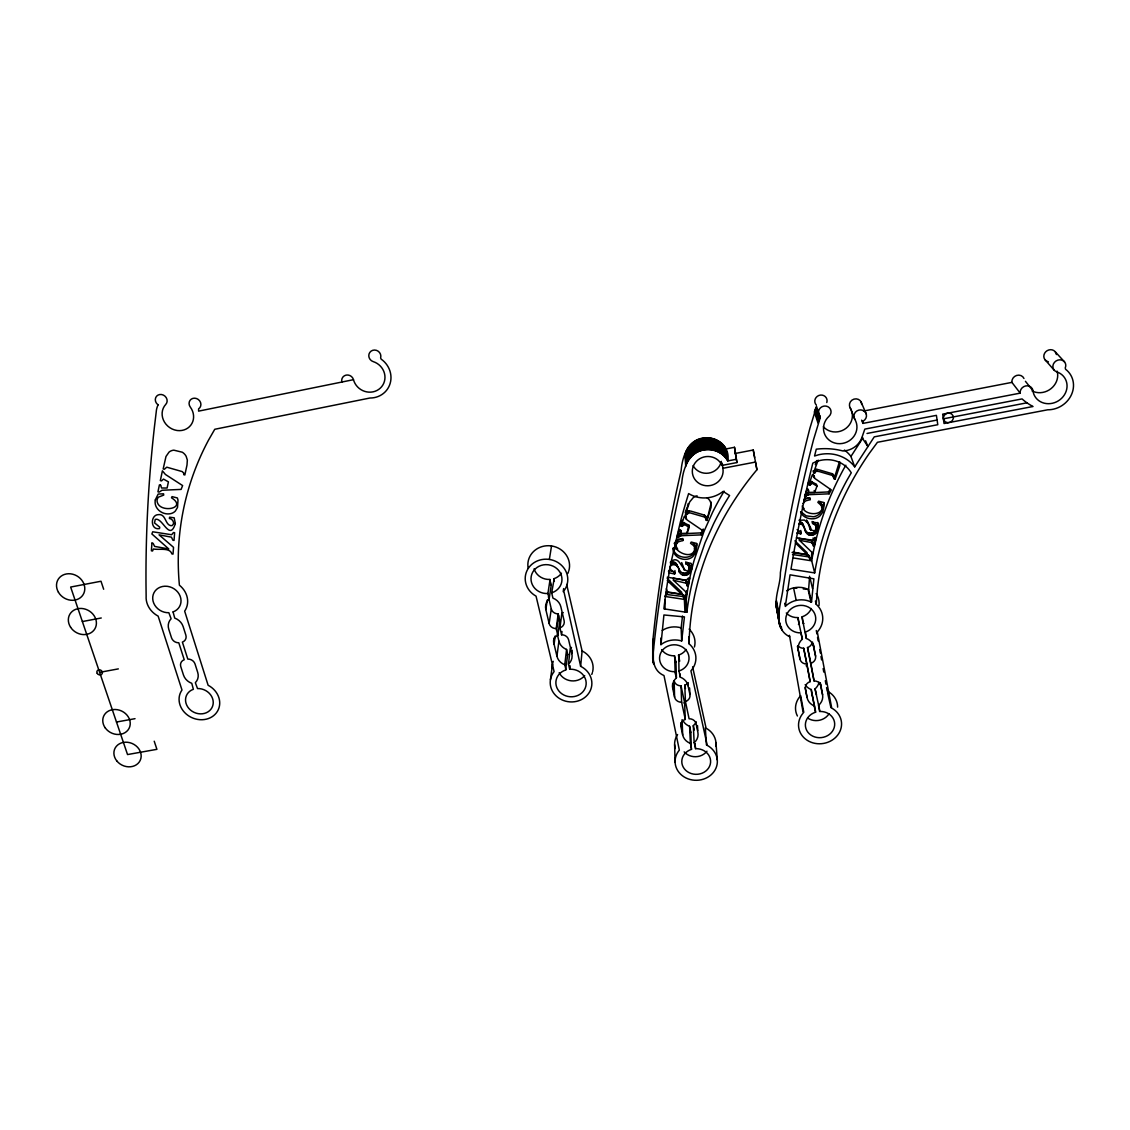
<?xml version="1.0" encoding="UTF-8"?>
<svg xmlns="http://www.w3.org/2000/svg" width="1130" height="1130" viewBox="0 0 1130 1130"><rect width="100%" height="100%" fill="white"/><g stroke="black" fill="none" stroke-linecap="round" stroke-linejoin="round"><path stroke-width="1.5" d="M680.599 531.99L680.783 530.62L679.639 530.281L677.308 537.23L681.673 535.691L701.363 534.886L703.383 531.043L687.026 519.899L685.486 516.608L684.328 516.269L681.051 526.029L682.209 526.368L684.483 524.532L689.229 527.315L687.153 533.473L681.517 533.431L680.514 529.984L680.825 532.922M696.786 543.558L695.43 550.833L692.803 554.434A10.551 9.873 -3.1 0 1 686.927 557.161C681.122 557.923 673.989 554.703 673.198 548.332M802.936 503.542L805.365 500.986L810.139 499.63L810.154 498.344L804.475 498.556M726.011 448.935L734.5 447.296L736.336 459.289L727.762 460.927C730.573 446.632 716.533 435.912 703.566 438.059C687.958 439.627 682.139 457.226 681.164 470.504A1912.031 1333.64 -30.8 0 0 654.256 627.136L652.999 639.213C653.493 651.996 649.552 669.299 663.988 675.556L679.342 750.136A21.145 18.843 -0.4 0 0 684.031 776.875A21.145 18.843 -0.4 0 0 713.892 771.776A21.145 18.843 -0.4 0 0 707.225 745.362L690.924 670.796L691.504 670.132A21.625 19.733 -0.3 0 0 689.088 643.803L688.749 636.953M653.649 664.059L652.73 656.926L654.298 642.49A1967.033 1359.927 -30.7 0 1 681.8 482.934C682.788 469.374 688.792 451.435 704.71 449.853C713.68 448.469 723.426 452.833 727.762 460.927M666.305 588.73L667.491 591.823L681.786 594.422L681.687 592.247L667.223 578.419M667.265 577.232L686.348 580.213L688.523 577.981L689.653 578.164L688.156 585.905L687.026 585.721L685.783 580.495L673.367 578.15L673.423 580.283L686.828 592.798L685.5 599.592L686.263 599.564A308.702 274.83 -17.5 0 1 694.131 560.296L704.061 531.255L712.592 512.3A308.702 274.83 -17.5 0 1 724.146 491.169M686.63 581.159L688.156 585.905M823.756 502.85L822.174 510.294L819.391 513.981A10.777 10.043 -14.6 0 1 813.346 516.777L806.142 515.845L801.015 511.848M778.047 612.841C772.496 600.058 780.66 585.806 780.378 572.712A1981.653 1343.852 -31.6 0 1 809.928 428.185L816.524 406.405L820.253 417.606L813.501 439.824A2040.625 1370.648 -31.4 0 0 783.175 587.134C782.031 601.951 770.773 627.644 789.771 636.812M796.424 537.795L811.51 540.62L813.091 545.804L814.25 545.988L815.987 538.078L814.829 537.894L812.569 540.182L798.981 538.247L799.419 540.267L812.682 553.05L811.156 559.986L809.998 559.802L808.487 555.028L792.074 552.457M670.231 562.316C679.752 553.432 681.009 570.65 687.831 571.102L689.794 567.571L687.238 564.379L687.125 562.288L689.667 565.466L688.693 568.362M711.01 503.599L706.914 520.45L705.784 520.125L705.826 516.806L704.513 515.125L690.896 511.141L687.972 510.746L686.39 512.78L686.503 514.729L685.345 514.39L689.681 501.932L693.312 497.567A9.803 9.238 -5.7 0 1 697.097 495.83M784.672 603.321L785.731 606.019A21.046 19.21 -9.1 0 1 803.868 599.959L804.956 600.101A21.046 19.21 -9.1 0 1 810.168 601.612L811.51 602.036L808.614 589.493L809.617 576.286M811.51 602.036L813.883 578.814L790.054 574.831L785.279 606.471M789.432 635.3L803.218 712.988A21.541 19.196 -7.2 0 0 807.216 740.305A21.541 19.196 -7.2 0 0 837.726 735.051A21.541 19.196 -7.2 0 0 831.722 708.086L817.301 631.91L817.922 631.232A22.049 20.128 -9.1 0 0 816.227 604.324L817.442 588.914A322.431 281.229 -22.3 0 1 869.224 453.469L877.445 442.282L1047.694 409.795A24.125 21.851 -30.8 0 0 1071.551 394.469A24.125 21.851 -30.8 0 0 1065.576 369.27L1065.251 367.956A6.639 6.003 -32.2 0 0 1061.918 360.117A6.639 6.003 -32.2 0 0 1053.4 364.03A6.639 6.003 -32.2 0 0 1056.748 371.869A17.543 15.891 -30.8 0 1 1060.152 399.582A17.543 15.891 -30.8 0 1 1032.933 390.698A6.554 5.961 -30.2 0 0 1025.8 385.909A6.554 5.961 -30.2 0 0 1020.192 393.141L862.967 423.397L861.625 420.148M816.001 529.306L815.535 523.925L812.089 521.523L812.597 523.515C816.298 523.797 817.965 529.236 814.335 530.874L810.606 529.871L806.622 519.955M691.546 564.562C692.238 569.831 686.758 575.495 681.588 572.458C677.605 569.859 676.955 558.022 670.457 563.715M692.817 542.64L694.724 545.013L694.343 548.898M694.922 545.903C695.84 566.695 658.931 544.321 682.76 538.516L682.859 540.536L678.198 541.849L675.457 545.465M580.636 666.319L563.785 591.018A21.329 19.831 9.1 0 0 549.646 559.477L548.544 559.322A21.329 19.831 9.1 0 0 526.184 572.656A21.329 19.831 9.1 0 0 536.044 596.132L554.096 671.601A20.849 18.942 6.4 0 0 559.491 698.524A20.849 18.942 6.4 0 0 588.744 693.312A20.849 18.942 6.4 0 0 581.427 666.728L580.636 666.319L582.105 650.965L566.667 584.45M839.364 461.986L834.59 477.199L835.183 479.064L834.053 478.725L832.429 473.781L818.685 469.727L815.719 469.317L814.052 471.394L814.575 473.23L813.416 472.891L818.191 460.15M660.951 644.637L663.917 614.974L684.441 616.895L681.673 640.95A21.456 19.577 -0.4 0 0 660.951 644.637L660.88 638.069M557.316 634.354L558.912 641.106A12.388 11.371 6.6 0 0 566.568 649.439L567.754 654.496L565.537 670.048A15.17 13.772 6.4 0 0 560.367 692.605A15.17 13.772 6.4 0 0 585.199 688.17A15.17 13.772 6.4 0 0 570.184 669.228L570.085 665.824M569.704 669.257L568.489 664.101A12.642 11.554 7.3 0 0 571.837 653.606L572.204 650.244M568.489 664.101L570.212 648.789A12.388 11.356 7.3 0 0 571.512 647.377M681.673 640.95L681.15 627.87L682.52 616.019M821.567 507.257L821.609 504.347L819.744 501.918M821.609 504.347C826.27 516.749 802.95 516.241 802.272 505.887M565.989 669.906L564.774 664.765L566.568 649.439M571.837 653.606L568.616 639.848A6.78 6.215 7.2 0 0 561.582 634.806L562.005 631.515M561.582 634.806L559.943 627.885L561.864 613.195A6.667 6.159 7.7 0 0 563.249 612.545M564.774 664.765A12.656 11.568 6.7 0 1 556.949 656.276L558.912 641.106M563.22 591.696L563.644 588.561M556.949 656.276L553.686 642.532A6.78 6.215 7.4 0 1 557.839 635.484L559.802 620.667L558.192 613.858A6.667 6.159 7.8 0 1 551.285 608.9L548.446 596.908M550.437 679.752L552.528 664.172M554.096 644.255L555.211 635.95M557.839 635.484L556.2 628.562L558.192 613.858M556.624 630.3L558.587 615.568M553.686 642.532L554.35 637.56M675.415 547.852L675.387 543.431M556.2 628.562A6.808 6.257 7.8 0 1 549.152 623.506L551.285 608.9M559.943 627.885A6.808 6.272 7.7 0 0 564.138 620.78L560.861 606.81A12.769 11.794 8.5 0 0 552.937 598.123L551.68 592.812L554.223 578.588A15.184 14.167 9.1 0 0 561.455 573.192M549.152 623.506L545.832 609.564A12.783 11.809 7.8 0 1 549.166 598.815L551.313 584.634L549.604 579.45A15.184 14.167 9.1 0 1 534.095 568.786M686.108 612.234L663.875 608.83A749.656 622.785 -25.2 0 1 671.347 561.059L680.232 522.54A749.656 622.785 -25.2 0 1 688.622 493.57A29.083 27.6 -7.7 0 0 723.101 491.423L729.585 495.519A314.507 279.138 -17.2 0 0 713.708 523.557L705.021 542.838L694.908 572.331A314.507 279.138 -17.2 0 0 686.87 612.22L686.108 612.234L685.402 597.403L686.715 590.637L686.828 592.798M705.826 516.806L705.614 518.162L706.73 518.472M545.832 609.564L547.301 599.988M549.166 598.815L547.909 593.504L550.084 579.422M688.043 583.744L688.65 579.902M549.364 559.435L551.525 545.96M811.156 559.986L811.863 552.16M834.053 478.725L833.022 475.631L819.236 471.563L816.256 471.154L814.575 473.23M814.25 545.988L813.727 543.94L815.126 537.372M776.494 600.75L779.206 615.596M678.466 532.032L679.187 529.532M687.464 506.155L688.255 503.5M687.238 564.379L685.924 563.898L686.306 562.669L690.924 563.249C695.444 570.65 684.342 580.665 679.285 572.02C679.158 559.039 661.77 565.989 675.048 572.642L674.596 574.026L669.285 572.839L668.466 571.257M706.914 520.45L711.095 507.257L710.841 501.833M674.596 574.026L674.963 570.537M815.337 464.628L816.651 460.56M812.597 523.515L813.021 522.244L817.696 522.837C819.872 527.922 816.609 536.03 810.267 535.182C803.218 534.871 806.142 522.964 798.825 523.953M835.183 479.064L839.816 465.56L839.858 461.986M687.548 529.942L689.102 525.337L683.509 522.611L682.11 524.391L682.209 526.368M796.763 532.979L800.789 533.883L800.789 530.464M800.789 533.883L801.283 532.47L797.116 529.617M861.922 437.522L864.817 429.103L936.403 415.36L937.787 424.711L874.253 436.858L854.732 466.86L854.294 466.238A35.341 32.954 -16.6 0 0 818.403 454.825L814.546 456.012L816.284 449.175A68.139 63.294 -14.9 0 1 842.966 450.969A19.916 18.687 -21.3 0 0 861.922 437.522L867.911 446.534L865.594 440.799M814.702 492.412L816.99 486.112L816.453 484.233L810.846 481.451L809.377 483.273L809.885 485.151L808.727 484.812L812.329 474.826L813.501 475.165L814.97 478.527L831.299 489.911L829.123 493.824L809.08 494.672L804.588 496.268L807.159 489.149L808.317 489.488L808.981 492.369L814.702 492.412L814.179 490.519M687.068 507.469L685.232 512.441L686.39 512.78M681.051 526.029L682.351 520.309M158.2 404.611L157.748 405.585A22.402 20.312 37.3 0 0 156.237 411.857L154.429 426.928A1783.564 1396.059 -31.2 0 0 145.996 583.984L146.137 596.174A21.315 18.843 28.6 0 0 158.143 616.118L181.987 690.02A20.736 18.122 24 0 0 189.473 716.392A20.736 18.122 24 0 0 217.454 711.293A20.736 18.122 24 0 0 208.118 685.26L184.656 611.146A21.315 18.843 28.6 0 0 179.402 585.199A297.628 275.395 14.7 0 1 208.584 440.022L214.756 429.273L369.962 398.014A22.416 21.159 34.3 0 0 390.189 383.296A22.416 21.159 34.3 0 0 381.121 359.114L380.641 357.857A6.159 5.834 36 0 0 376.445 350.342A6.159 5.834 36 0 0 369.002 354.1A6.159 5.834 36 0 0 373.211 361.614A16.286 15.382 34.3 0 1 380.217 388.212A16.286 15.382 34.3 0 1 353.478 379.68A6.116 5.749 34.8 0 0 346.133 375.104A6.116 5.749 34.8 0 0 341.882 382.039M674.2 543.657L674.836 542.287M701.363 534.886L701.207 532.88L703.227 529.052L703.383 531.043M829.123 493.824L828.544 491.931L829.985 489.318M686.503 514.729L689.229 512.625L704.682 517.088L705.996 518.769M845.862 465.221L843.347 469.572A321.4 281.243 -22.6 0 0 811.707 560.833L814.673 572.924L790.972 569.209L793.274 555.649A2032.955 1365.605 -31.4 0 1 810.139 474.077L812.781 463.159A29.112 27.134 -16.6 0 1 851.271 472.806L846.992 480.179A327.573 285.735 -22.3 0 0 814.673 572.924M854.732 466.86L850.932 456.464L862.91 437.917M809.885 485.151L812.258 483.273L816.99 486.112M820.253 417.606L820.112 416.278A6.342 5.975 -21.9 0 1 820.535 407.746A6.342 5.975 -21.9 0 1 829.434 407.817A6.342 5.975 -21.9 0 1 828.982 416.349A16.865 15.834 -21.5 0 0 824.067 432.536A16.865 15.834 -21.5 0 0 836.737 443.469L837.598 443.582A16.865 15.834 -21.5 0 0 853.998 436.208A16.865 15.834 -21.5 0 0 854.732 419.173A6.37 5.961 -23.5 0 1 857.063 410.84A6.37 5.961 -23.5 0 1 865.665 412.69A6.37 5.961 -23.5 0 1 863.32 421.01L862.529 421.363L862.967 423.397M800.337 523.84L799.856 521.862C805.506 523.218 803.176 532.724 809.758 533.176C815.422 533.982 818.713 527.329 817.654 522.47M678.452 537.569L678.367 535.549L680.641 533.812L701.207 532.88M828.544 491.931L807.611 492.906L805.252 494.7L805.747 496.607M666.008 594.422L664.85 596.428L684.37 599.409L683.862 595.256L682.167 594.239L665.966 592.261L666.008 594.422L682.252 596.414L683.961 597.431M676.164 540.408L677.718 539.236L682.831 539.278L682.859 540.536M798.995 520.252L804.518 520.054L807.964 523.331M551.68 592.812L552.146 592.657A15.509 14.422 9.1 0 0 561.878 577.797A15.509 14.422 9.1 0 0 548.784 564.859L547.979 564.746A15.509 14.422 9.1 0 0 531.001 578.504A15.509 14.422 9.1 0 0 547.428 593.533L547.909 593.504M567.754 654.496L567.317 654.637A14.86 13.546 6.4 0 0 566.596 654.892M803.995 623.477A12.91 11.752 -8.5 0 0 803.034 623.068L802.244 616.782A14.704 13.475 -9.4 0 0 811.326 608.505M683.014 720.615A12.557 11.314 -0.8 0 0 689.597 726.265L690.84 732.127L691.32 749.43A14.422 12.84 -0.4 0 0 685.797 770.406A14.422 12.84 -0.4 0 0 709.541 766.352A14.422 12.84 -0.4 0 0 695.769 748.667L694.173 742.721A12.811 11.498 -0.1 0 0 697.874 732.311L696.08 723.779A6.865 6.159 -0.5 0 0 689.088 718.765L685.444 701.561A6.907 6.243 -0.4 0 0 689.907 694.498L688.085 685.811A12.939 11.738 -0.1 0 0 680.274 677.153L678.975 670.994L678.749 655.033A14.422 13.221 -0.5 0 0 686.178 649.439M678.975 670.994L679.3 670.895A14.732 13.461 -0.3 0 0 688.975 657.081A14.732 13.461 -0.3 0 0 676.856 645.004L676.093 644.891A14.732 13.461 -0.3 0 0 659.567 657.66A14.732 13.461 -0.3 0 0 674.78 671.7L676.432 677.831A12.953 11.752 -0.7 0 0 672.745 688.509L674.596 697.182A6.907 6.243 -0.3 0 0 681.63 702.224L685.289 719.429A6.865 6.159 -0.4 0 0 680.853 726.406L682.675 734.924A12.826 11.498 -0.7 0 0 690.374 743.37L691.645 749.331M812.032 695.6L811.255 689.526A12.797 11.526 -8.2 0 1 805.182 684.611M690.84 732.127L690.529 732.212A14.111 12.628 -0.6 0 0 689.837 732.452M811.255 689.526L815.422 712.253A14.69 13.094 -7.2 0 0 809.193 733.695A14.69 13.094 -7.2 0 0 833.46 729.514A14.69 13.094 -7.2 0 0 819.97 711.476L815.041 688.862A12.783 11.512 -7.6 0 0 819.01 682.195M353.478 379.68L198.597 411.136L198.612 408.848A6.13 5.579 37.6 0 0 199.671 400.853A6.13 5.579 37.6 0 0 191.351 399.088A6.13 5.579 37.6 0 0 190.306 407.082A16.3 14.761 37.3 0 1 191.93 423.439A16.3 14.761 37.3 0 1 177.551 430.544L176.732 430.431A16.3 14.761 37.3 0 1 163.356 419.922A16.3 14.761 37.3 0 1 165.771 404.385A6.144 5.551 38.4 0 0 165.022 396.192A6.144 5.551 38.4 0 0 156.675 396.122A6.144 5.551 38.4 0 0 157.437 404.314L158.115 404.794M863.461 411.066L1011.915 382.378A6.413 5.848 -30.7 0 1 1023.964 378.479M734.768 453.568L753.244 450.008L756.931 469.741A313.575 277.938 -17.1 0 0 689.088 643.803M947.321 413.269L942.688 414.159L944.044 423.51L948.677 422.634M948.112 413.114L1022.071 398.918A60.893 55.102 -32.9 0 0 1026.379 402.407L1027.283 403.043A60.893 55.102 -32.9 0 0 1033.018 406.503L949.454 422.479M867.021 433.468L937.095 420.035M943.366 418.834L1026.972 402.817M734.5 447.296L736.958 462.551L721.971 465.419A15.41 14.619 -8 0 0 696.221 461.548A15.41 14.619 -8 0 0 703.552 485.293A15.41 14.619 -8 0 0 722.861 468.3L755.504 462.057L756.931 469.741M82.363 621.557L101.262 617.983M99.624 672.35L118.325 668.889M116.489 722.028L135.021 718.68M814.631 706.066A13.08 11.724 -7.9 0 1 807.046 697.45L805.45 688.749A6.992 6.286 -7.7 0 1 810.154 681.616L806.933 664.045A7.034 6.37 -8.2 0 1 799.927 658.889L798.303 650.033A13.207 11.978 -8.8 0 1 802.371 639.128L797.724 617.602A14.704 13.475 -9.4 0 1 786.296 612.997M676.432 677.831L675.938 661.841L674.327 655.81A14.422 13.221 -0.5 0 1 661.615 649.651M816.467 694.837L815.041 688.862M792.526 554.533L807.936 556.751L809.645 557.782L809.998 559.802M796.791 588.236L793.571 587.897L796.198 600.397M803.232 588.928L806.467 589.267M786.635 590.792A20.665 18.913 -9.4 0 1 801.114 587.445L802.187 587.586A20.665 18.913 -9.4 0 1 807.286 589.083L808.614 589.493M793.415 557.966L811.707 560.833M813.727 543.94L812.569 543.756L812.357 541.298M809.49 557.712L810.648 557.895M685.402 597.403L684.272 597.219L683.862 595.256M794.884 540.846L807.018 552.641L807.512 554.717L793.062 552.076M673.423 580.283L686.743 583.292M799.419 540.267L812.032 542.654L813.162 544.349M669.002 572.444L668.96 570.339L674.525 571.907M797.639 531.269L800.308 531.863M677.223 535.225L678.367 535.549M833.46 476.874L834.59 477.199M812.88 471.055L814.052 471.394M680.966 524.052L682.11 524.391M808.218 482.934L809.377 483.273M692.591 666.799L706.095 728.214A20.707 18.518 -0.6 0 1 715.841 746.436M582.105 650.965L582.882 651.36A20.425 18.631 6.4 0 1 592.657 671.616M808.473 490.477L807.583 489.007L808.289 491.847M813.699 477.199L812.922 474.459L814.433 476.662M807.456 521.34L810.973 528.628M677.689 549.222L675.217 544.618M681.786 594.422L667.265 580.538M803.034 507.582L804.165 508.67M795.336 542.88L807.512 554.717M695.063 547.951L694.442 546.214L690.529 543.248L691.221 542.075L696.532 543.417L696.942 545.592L695.572 552.895L692.93 556.511A10.594 9.902 -3.1 0 1 687.04 559.237C680.373 560.311 672.279 555.452 673.212 547.994M1055.194 351.741L1064.531 361.882M1045.052 359.792L1054.135 370.117M1025.433 381.304L1032.933 390.698M1011.915 382.378L1020.192 393.141M685.472 517.724L685.373 515.76L686.263 519.292M850.932 456.464L850.509 455.87A34.677 32.417 -17.1 0 0 844.421 450.065M800.577 511.89C802.498 517.13 808.685 519.348 813.868 518.741A10.82 10.071 -14.5 0 0 819.942 515.944L822.725 512.243L824.321 504.785L823.968 502.553L818.614 501.183L817.866 502.384L822.16 506.282M860.919 401.574L866.286 414.117M861.724 404.498A6.215 5.848 -24.2 0 0 853.998 399.116A6.215 5.848 -24.2 0 0 850.226 407.93L854.732 419.173M681.687 562.599L683.198 566.398M103.663 589.253L100.994 581.244L70.653 587.049L127.535 754.558L156.915 749.331L154.217 741.209M815.959 407.422L819.674 418.637M815.465 408.467L819.165 419.696M815.013 409.526L818.699 420.784M814.631 410.6L818.304 421.886M814.292 411.701L817.979 423.001M833.375 474.459L834.307 477.34M832.429 473.781L833.022 475.631M711.024 503.754L710.417 501.791A9.944 9.379 -5.8 0 0 706.928 497.666M816.877 469.261L817.428 471.083M815.719 469.317L816.256 471.154M814.857 470.052L815.38 471.888M813.685 476.055L814.222 477.905M821.213 503.5L822.358 507.186M811.736 481.408L812.258 483.273M810.846 481.451L811.368 483.329M810.083 482.072L810.606 483.951M810.139 499.63L809.631 497.723L807.117 498.09L803.91 499.771L804.405 501.692M807.611 492.906L808.12 494.813M815.535 523.925L816.425 527.244M815.069 523.247L815.606 525.238M815.803 526.354L816.34 528.346M806.735 493.217L807.244 495.124M814.377 522.597L814.899 524.588M805.958 493.782L806.453 495.689M813.388 522.018L813.925 523.995M815.62 530.874L816.143 532.88M814.659 531.82L815.182 533.826M813.572 532.541L814.109 534.547M812.385 533.007L812.908 535.027M813.077 537.965L813.6 539.985M810.097 527.865L810.606 529.871M809.574 526.99L810.097 528.981M811.114 533.219L811.623 535.239M809.758 533.176L810.267 535.182M811.51 540.62L812.032 542.654M808.501 532.88L809.009 534.886M805.111 529.815L805.619 531.82M802.95 524.179L803.43 526.156M802.286 523.148L802.78 525.125M801.297 522.3L801.777 524.278M809.137 555.706L809.956 558.7M808.487 555.028L808.995 557.104M809.984 577.826L812.541 588.617M815.45 601.047L816.227 604.324M553.771 578.73L554.392 581.343M808.077 589.436L810.959 601.979M827.57 692.747L830.917 707.677M813.303 644.157L815.592 656.135A7.034 6.37 -8.4 0 1 810.846 663.352L814.052 680.938A6.992 6.286 -7.8 0 1 821.002 686.037L822.584 694.766A13.052 11.71 -7.3 0 1 818.516 705.403L819.617 711.49M812.498 642.024L815.592 656.135M820.295 682.803L821.002 686.037M820.098 683.311L822.584 694.766M801.905 616.881L806.297 638.422A13.193 11.964 -8.2 0 1 813.981 647.264M674.596 697.182L674.144 680.853A6.752 6.144 -0.5 0 0 681.023 685.811L684.611 702.719L685.289 719.429M812.117 642.673A6.893 6.257 -8.6 0 1 807.512 647.547L810.846 663.352M814.052 680.938L807.512 647.547M678.424 655.132L679.709 661.177M687.93 683.029A6.766 6.144 -0.6 0 1 684.766 685.161L685.486 688.537M696.207 721.788A12.543 11.3 -0.3 0 1 693.312 725.615L694.244 730.022M798.077 645.837A6.893 6.257 -8.5 0 0 803.684 648.225L806.933 664.045M803.684 648.225L810.154 681.616M812.343 695.501L815.747 712.168M797.611 646.572L798.303 650.033M797.441 646.318L799.927 658.889M805.111 687.619L807.046 697.45M803.811 712.338L800.662 695.685L800.082 696.334A21.103 18.871 -7.4 0 0 797.399 715.996M736.336 459.289L736.958 462.551M753.244 450.008L754.642 457.537M806.297 638.422L805.478 632.037A15.029 13.715 -9.1 0 0 815.719 617.898A15.029 13.715 -9.1 0 0 803.755 605.567L802.978 605.454A15.029 13.715 -9.1 0 0 785.788 618.534A15.029 13.715 -9.1 0 0 800.859 632.857L802.371 639.128M798.062 617.573L799.192 623.76A12.939 11.766 -9.1 0 0 798.444 624.466M781.226 626.458L781.833 629.834M816.298 630.512L816.919 633.972M817.541 637.433L818.162 640.894M819.716 649.552L820.352 653.013M820.973 656.474L821.595 659.934M823.149 668.593L823.77 672.053M825.324 680.698L825.945 684.159M826.567 687.619L827.188 691.094M776.296 601.767L778.994 616.726M778.655 616.217L779.262 619.579M779.87 622.955L780.774 627.998M776.169 602.798L779.121 620.314M779.714 623.689L780.322 627.051M777.214 610.949L779.926 626.077M776.084 604.875L778.768 619.89M776.126 605.906L779.587 625.074M725.954 448.61L727.593 460.616M725.375 447.664L727.014 459.656M724.74 446.731L726.364 458.709M724.062 445.856L725.672 457.805M723.327 444.994L724.923 456.944M722.564 444.189L724.132 456.11M721.745 443.412L723.299 455.319M720.869 442.692L722.409 454.585M719.98 442L721.491 453.879M722.197 463.102L722.861 468.3M719.033 441.364L720.53 453.229M718.059 440.771L719.528 452.622M717.056 440.234L718.511 452.071M716.025 439.74L717.451 451.576M714.965 439.316L716.364 451.138M713.878 438.934L715.248 450.743M712.776 438.61L714.118 450.418M711.646 438.327L712.974 450.136M710.516 438.115L711.815 449.924M709.358 437.96L710.643 449.754M708.213 437.861L709.456 449.655M707.041 437.833L708.27 449.613M705.883 437.847L707.083 449.641M704.725 437.917L705.897 449.712M703.566 438.059L704.71 449.853M702.422 438.256L703.538 450.051M701.292 438.497L702.38 450.305M700.162 438.807L701.236 450.616M699.06 439.16L700.106 450.983M705.473 515.789L705.643 517.752M704.513 515.125L704.682 517.088M697.987 439.584L699.004 451.407M696.928 440.05L697.916 451.887M695.896 440.573L696.857 452.41M694.894 441.138L695.84 452.989M693.919 441.759L694.851 453.624M692.987 442.423L693.891 454.302M715.954 742.565L717.296 759.967M692.083 443.144L692.973 455.037M691.221 443.892L692.097 455.8M690.416 444.697L691.263 456.619M689.639 445.531L690.472 457.466M688.919 446.407L689.724 458.356M688.241 447.311L689.032 459.289M694.724 545.013L694.851 547.061M694.3 544.18L694.442 546.214M687.619 448.243L688.396 460.235M705.318 727.805L706.434 744.967M687.04 449.217L687.817 461.224M686.517 450.206L687.28 462.241M686.051 451.223L686.8 463.272M685.642 452.268L686.39 464.331M689.116 510.675L689.229 512.625M685.289 453.314L686.023 465.405M685.006 454.387L685.726 466.506M689.102 525.337L689.229 527.315M687.972 510.746L688.085 512.681M687.139 511.466L687.252 513.416M689.667 565.466L689.738 568.63M689.286 564.167L689.399 566.257M689.554 570.961L689.667 573.065M689.314 567.472L689.427 569.577M687.04 531.467L687.153 533.473M688.82 563.503L688.933 565.593M697.493 725.545L697.775 730.616M685.642 516.636L685.741 518.585M688.114 562.867L688.227 564.958M688.636 571.879L688.749 573.998M687.591 572.585L687.704 574.704M684.385 522.554L684.483 524.532M685.825 561.808L685.924 563.898M686.433 573.051L686.546 575.17M686.941 582.148L687.026 585.721M695.162 743.526L695.43 748.696M683.509 522.611L683.608 524.588M693.312 725.615L694.173 742.721M685.783 580.495L685.882 582.642M682.788 523.218L682.887 525.196M685.19 573.249L685.289 575.368M686.263 599.564L686.87 612.22M684.046 568.009L684.144 570.113M689.597 687.986L689.907 694.498M683.848 573.207L683.947 575.325M684.201 596.146L684.95 612.05M687.944 682.591L688.085 685.811M682.619 572.91L682.718 575.029M689.597 726.265L690.374 743.37M680.641 533.812L680.74 535.818M683.212 594.592L683.297 596.767M679.794 534.109L679.879 536.114M679.045 534.659L679.13 536.679M684.766 685.161L685.444 701.561M679.201 569.916L679.285 572.02M677.195 540.521L677.266 542.555M676.404 541.355L676.489 543.389M676.912 564.393L676.983 566.483M675.797 542.315L675.881 544.349M681.023 685.811L681.63 702.224M675.782 547.005L675.853 549.053M682.11 719.655L682.675 734.924M676.234 563.376L676.305 565.466M680.161 673.96L680.274 677.153M675.232 562.556L675.302 564.633M680.74 723.045L680.853 726.406M673.819 562.119L673.89 564.209M672.336 562.232L672.407 564.322M674.652 655.795L675.133 671.672M671.22 562.797L671.277 564.887M674.624 744.727L675.076 762.143M672.618 683.65L672.745 688.509M669.228 570.735L669.285 572.839M666.997 592.064L667.039 594.225M664.906 599.578L665.076 609.014M653.324 647.349L653.338 663.07M653.084 646.36L653.098 662.053M652.985 639.298L652.9 661.036M652.829 640.3L652.773 660.019M652.73 641.317L652.702 658.988M568.87 570.622A20.891 19.478 9.1 0 0 551.807 546.002L550.72 545.846A20.891 19.478 9.1 0 0 528.148 568.093M568.559 571.596A20.891 19.478 9.1 0 1 567.783 573.489M592.417 672.548A20.425 18.631 6.4 0 1 591.753 674.398M552.33 668.07A20.425 18.631 6.4 0 1 553.248 661.347M550.621 585.34A12.515 11.597 7.8 0 1 551.313 584.634M559.082 620.949A6.639 6.102 7.3 0 1 559.802 620.667M584.704 675.571A14.86 13.546 6.4 0 1 559.181 672.703M675.217 748.554A20.707 18.518 -0.6 0 1 677.576 734.528M689.116 629.113A21.159 19.394 -0.5 0 1 694.442 646.982M721.307 461.365A15.071 14.337 -8.5 0 1 708.651 473.117A15.071 14.337 -8.5 0 1 693.086 465.631M675.217 662.547A12.684 11.54 -0.8 0 1 675.938 661.841M706.956 751.21A14.111 12.628 -0.6 0 1 684.159 751.86M683.876 703.001A6.724 6.06 -0.5 0 1 684.611 702.719M662.222 630.484A21.075 19.281 -0.5 0 1 681.15 627.87M1056.395 354.552A6.483 5.89 -32.8 0 0 1050.505 349.693A6.483 5.89 -32.8 0 0 1043.979 354.877A6.483 5.89 -32.8 0 0 1047.609 361.515A17.148 15.566 -31.3 0 1 1048.4 361.812M827.979 691.489A21.103 18.871 -7.4 0 1 837.627 707.126M806.1 665.782A6.851 6.173 -8 0 1 806.848 665.485M816.199 593.575A21.583 19.761 -9.4 0 1 819.024 605.482M1057.101 371.12A17.148 15.566 -31.3 0 1 1050.957 388.692A17.148 15.566 -31.3 0 1 1032.043 390.923M851.61 410.868A16.498 15.523 -22.2 0 1 833.502 431.872L832.669 431.759A16.498 15.523 -22.2 0 1 823.375 426.716M850.226 407.93A16.498 15.523 -22.2 0 1 851.328 410.105M816.383 405.105A6.201 5.862 -22.6 0 1 816.072 397.52A6.201 5.862 -22.6 0 1 823.798 395.613A6.201 5.862 -22.6 0 1 826.779 402.534M828.996 713.821A14.379 12.868 -7.4 0 1 807.583 718.016M160.587 485.18L161.618 488.005L167.099 488.033L168.427 481.874L163.497 479.092L161.491 480.928L160.333 480.603L162.409 470.843L165.432 474.459L182.622 485.575L181.097 489.417L162.028 490.25L159.104 492.129L157.946 491.804L159.429 484.841L160.587 485.18M151.929 543.106L151.392 550.804L152.55 550.988L153.44 548.996C158.864 550.169 169.98 547.174 171.887 553.94L173.017 554.124L173.526 547.33L159.062 534.843L171.463 537.174L172.904 540.253L174.034 540.437L174.627 532.696L173.483 532.513L171.633 534.744L152.72 531.792L151.886 533.967L168.794 548.968L154.598 546.397L153.087 543.304L151.929 543.106M183.766 473.3L183.724 474.657L184.854 474.981L187.001 465.023L187.34 460.065L186.153 456.322A10.029 9.04 34.8 0 0 182.283 452.212L173.808 450.164A9.873 8.913 34.9 0 0 169.02 452.127L165.983 456.492L163.172 468.95L164.344 469.289L166.76 467.184L182.311 471.62L183.766 473.3M155.319 499.926C153.539 508.26 162.07 515.054 169.924 513.783A10.664 9.563 32.8 0 0 175.348 511.043L177.509 507.427L178.003 500.124L177.368 497.949L172.043 496.621L171.506 497.793C188.3 508.514 158.878 513.952 157.07 501.212A6.286 5.622 33 0 1 158.525 497.115L163.723 495.095L163.567 493.824L158.172 494.05L155.319 499.926M175.334 523.543C169.627 542.202 162.522 516.735 155.22 519.447L154.513 522.936L159.768 527.202L159.5 528.586C150.219 530.479 150.205 514.701 158.426 514.63C166.449 513.5 164.881 526.34 172.043 525.648C175.433 523.614 172.706 518.712 169.373 518.444L169.599 517.201L174.161 517.794L175.334 523.543M173.074 611.909L174.712 618.082A12.741 11.229 27.3 0 1 183.145 626.599L185.857 635.145A6.794 5.989 26.8 0 1 182.382 642.108L187.792 659.073A6.738 5.918 25.5 0 1 195.038 663.988L197.708 672.407A12.585 11.032 25.3 0 1 195.335 682.69L197.524 688.551A14.139 12.359 24 0 1 212.694 705.953A14.139 12.359 24 0 1 190.433 710.007A14.139 12.359 24 0 1 193.371 689.3L191.775 683.325A12.585 11.046 25 0 1 183.47 675.02L180.772 666.615A6.738 5.918 25.6 0 1 184.232 659.736L178.794 642.786A6.794 5.975 26.9 0 1 171.52 637.814L168.78 629.283A12.755 11.244 27.1 0 1 171.11 618.76L168.85 612.714A14.535 12.854 28.6 0 1 152.72 598.914A14.535 12.854 28.6 0 1 167.099 586.301L167.833 586.399A14.535 12.854 28.6 0 1 180.772 598.279A14.535 12.854 28.6 0 1 173.074 611.909M947.703 413.142L946.432 413.552A5.156 4.746 -26.7 0 0 947.745 422.691L950.344 422.196A5.156 4.746 -26.7 0 0 949.031 413.057L947.703 413.142M105.316 728.003A14.097 12.105 25.8 0 0 129.004 728.483A14.097 12.105 25.8 0 0 115.175 709.485A14.097 12.105 25.8 0 0 105.316 728.003M97.279 673.466A2.853 2.472 27.8 0 0 102.096 673.777A2.853 2.472 27.8 0 0 99.482 669.793A2.853 2.472 27.8 0 0 97.279 673.466M58.407 592.205A14.633 12.741 31.5 0 0 82.914 595.002A14.633 12.741 31.5 0 0 70.625 573.828A14.633 12.741 31.5 0 0 58.407 592.205M70.583 627.235A14.492 12.585 29.9 0 0 94.878 628.845A14.492 12.585 29.9 0 0 81.642 608.463A14.492 12.585 29.9 0 0 70.583 627.235M116.842 760.984A13.97 11.95 24.5 0 0 140.219 760.363A13.97 11.95 24.5 0 0 125.543 742.198A13.97 11.95 24.5 0 0 116.842 760.984"/></g></svg>
